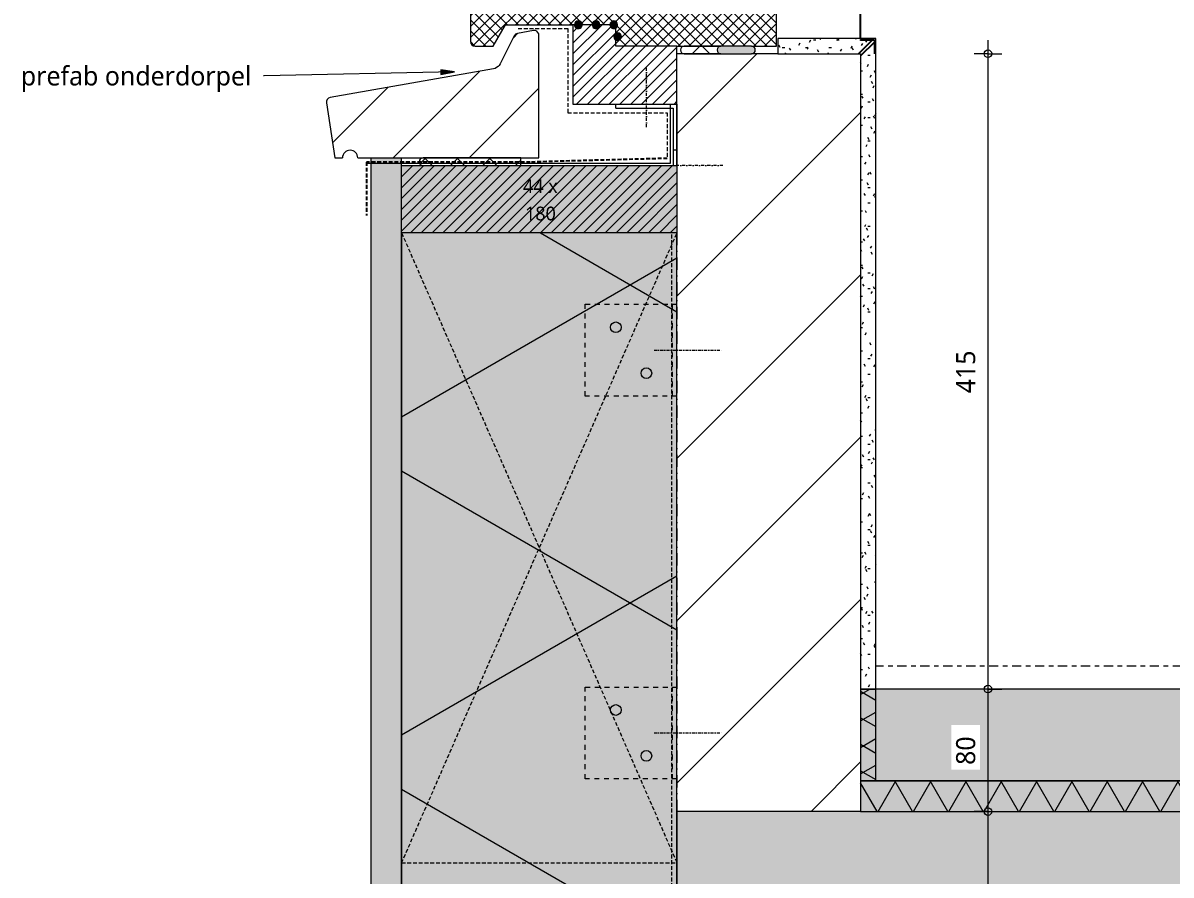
# Model space of a CAD drawing. Header units: millimetres. Extents: x -435 to 27166, y -19117 to 26500.
# Drawn here: x 6982 to 7732, y -7500 to -6944 of the extents above; entities that cross this region are included whole.
import ezdxf

# ---------------------------------------------------------------- set-up
doc = ezdxf.new("R2010")
doc.units = ezdxf.units.MM
for name, pattern in [('Dash', [6.35, 3.175, -3.175]), ('MV_center', [15, 6, -3, 3, -3]), ('MV_hidden', [3.75, 2.5, -1.25]), ('MV_stramien', [16, 8, -4, 0, -4]), ('Streep-stip _ detail', [4, 2, -1, 0, -1])]:
    doc.linetypes.add(name, pattern=pattern)
for name, color, linetype, lineweight in [('A-ANNO-DIMS', 211, 'Continuous', 13), ('A-ANNO-DIMS-5', 211, 'Continuous', 13), ('A-ANNO-NOTE', 131, 'Continuous', 18), ('A-DETL', 90, 'Continuous', 13), ('A-DETL-GENF', 92, 'Continuous', 18), ('A-DETL-MEDM', 33, 'Continuous', 18), ('G-ANNO-TEXT', 231, 'Continuous', 13)]:
    doc.layers.add(name, color=color, linetype=linetype, lineweight=lineweight)
doc.styles.add('Segoe UI_2', font='segoeui.ttf', dxfattribs={"height": 9})
doc.styles.add('Segoe UI_3', font='segoeui.ttf', dxfattribs={"height": 12.5})
doc.dimstyles.new('2_5_mm_5', dxfattribs={"dimscale": 304.8, "dimtxt": 13.092049, "dimasz": 0.016404, "dimexe": 0.029528, "dimexo": 0.0625, "dimgap": 0.014764, "dimtad": 1, "dimdec": 0, "dimzin": 0, "dimdsep": 46, "dimtxsty": 'Segoe UI_3', "dimblk1": 'DOTBLANK', "dimblk2": 'DOTBLANK', "dimsah": 1, "dimcen": 0.09, "dimdle": 0.029528, "dimazin": 0, "dimtfac": 1, "dimtdec": 4, "dimtix": 1, "dimtmove": 0, "dimatfit": 3, "dimfxl": 0.029528, "dimfxlon": 1, "dimtvp": 1, "dimtfill": 1, "dimtolj": 1, "dimtzin": 0, "dimarcsym": 2})
pattern_1 = [(0, (0, 0), (20.32, 5.08), [1.676, -13.564, 1.676, -13.564, -81.28]), (0, (0, 0), (20.32, 5.08), [-30.48, 1.676, -28.804, 1.676, -13.564, -35.56]), (0, (0, 0), (20.32, 5.08), [-76.2, 1.676, -8.484, 1.676, -23.724]), (120, (7.62, 2.54), (-14.559409, 15.0576362), [1.676, -13.564, 1.676, -13.564, -81.28]), (120, (7.62, 2.54), (-14.559409, 15.0576362), [-30.48, 1.676, -28.804, 1.676, -13.564, -35.56]), (120, (7.62, 2.54), (-14.559409, 15.0576362), [-76.2, 1.676, -8.484, 1.676, -23.724]), (240, (10.16, 12.7), (-5.760591, -20.1376362), [1.676, -13.564, 1.676, -13.564, -81.28]), (240, (10.16, 12.7), (-5.760591, -20.1376362), [-30.48, 1.676, -28.804, 1.676, -13.564, -35.56]), (240, (10.16, 12.7), (-5.760591, -20.1376362), [-76.2, 1.676, -8.484, 1.676, -23.724])]
pattern_2 = [(45, (0, 0), (-10.606602, 10.606602), []), (135, (0, 0), (-10.606602, -10.606602), [])]

# ---------------------------------------------------------------- blocks, each defined once
blk = doc.blocks.new('42 isolatie - Type 1-3768602-Details Appartement')
at = {"layer": 'A-DETL-GENF'}
blk.add_hatch(color=256, dxfattribs=at).paths.add_polyline_path([(-31.46, 180.8), (0.28, 0.8), (566.23, 0.8), (566.23, 180.8), (-9.12, 180.8)])
at = {"layer": 'A-DETL-GENF', "lineweight": 13}
h = blk.add_hatch(dxfattribs=at)
h.set_pattern_fill('FP_43', color=256, style=0, pattern_type=2)
h.set_pattern_definition([(60, (-2126.39, 181.76), (-155.885, 90), []), (120, (-2126.39, 181.76), (-155.885, -90), [])])
h.paths.add_polyline_path([(-31.46, 180.8), (0.28, 0.8), (566.23, 0.8), (566.23, 180.8), (-9.12, 180.8)])
at = {"layer": 'A-DETL-GENF'}
for p, q in [((566.23, 180.8), (-31.46, 180.8)), ((-31.46, 180.8), (-23.53, 135.8)), ((-31.46, 180.8), (-23.53, 135.8)), ((-23.53, 135.8), (-0.6, 5.8)), ((-0.6, 5.8), (0.28, 0.8)), ((-0.6, 5.8), (0.28, 0.8)), ((0.28, 0.8), (188.23, 0.8)), ((188.23, 0.8), (566.23, 0.8)), ((188.23, 0.8), (566.23, 0.8))]:
    blk.add_line(p, q, dxfattribs=at)
blk = doc.blocks.new('42 isolatie - Type 1-V138-Details Appartement')
at = {"layer": 'A-DETL-GENF'}
blk.add_hatch(color=256, dxfattribs=at).paths.add_polyline_path([(21.52, -0.8), (21.52, -20.8), (711.52, -20.8), (711.52, -0.8), (567.36, -0.8)])
at = {"layer": 'A-DETL-GENF', "lineweight": 13}
h = blk.add_hatch(dxfattribs=at)
h.set_pattern_fill('FP_79', color=256, style=0, pattern_type=2)
h.set_pattern_definition([(300, (-2355.522, -120.812), (-17.32051, -10), []), (240, (-2355.522, -120.812), (-17.32051, 10), [])])
h.paths.add_polyline_path([(21.52, -0.8), (21.52, -20.8), (711.52, -20.8), (711.52, -0.8), (567.36, -0.8)])
at = {"layer": 'A-DETL-GENF'}
for p, q in [((711.52, -0.8), (21.52, -0.8)), ((711.52, -0.8), (21.52, -0.8)), ((711.52, -20.8), (711.52, -0.8)), ((711.52, -20.8), (711.52, -0.8)), ((21.52, -20.8), (701.52, -20.8)), ((701.52, -20.8), (711.52, -20.8))]:
    blk.add_line(p, q, dxfattribs=at)
blk = doc.blocks.new('42 isolatie - Type 1-V139-Details Appartement')
at = {"layer": 'A-DETL-GENF'}
blk.add_hatch(color=256, dxfattribs=at).paths.add_polyline_path([(0.28, -0.8), (0.28, -10.8), (60.28, -10.8), (60.28, -0.8)])
at = {"layer": 'A-DETL-GENF', "lineweight": 13}
h = blk.add_hatch(dxfattribs=at)
h.set_pattern_fill('FP_89', color=256, style=0, pattern_type=2)
h.set_pattern_definition([(300, (-2375.531, -120.812), (-12.99038, -7.5), []), (240, (-2375.531, -120.812), (-12.99038, 7.5), [])])
h.paths.add_polyline_path([(0.28, -0.8), (0.28, -10.8), (60.28, -10.8), (60.28, -0.8)])
at = {"layer": 'A-DETL-GENF'}
for p, q in [((60.28, -0.8), (0.28, -0.8)), ((0.28, -0.8), (0.28, -10.8)), ((60.28, -0.8), (0.28, -0.8)), ((0.28, -0.8), (0.28, -10.8)), ((60.28, -10.8), (60.28, -0.8)), ((0.28, -10.8), (60.28, -10.8)), ((0.28, -10.8), (60.28, -10.8))]:
    blk.add_line(p, q, dxfattribs=at)
blk = doc.blocks.new('30_L-anker - 60x40-V145-Details Appartement')
at = {"layer": 'A-DETL-GENF', "linetype": 'Streep-stip _ detail', "lineweight": 13}
for p, q in [((-30, 40), (0, 40)), ((20, 15), (20, -25))]:
    blk.add_line(p, q, dxfattribs=at)
at = {"layer": 'A-DETL-GENF'}
for p, q in [((0, 40), (0, 0)), ((2.5, 2.5), (2.5, 40)), ((0, 30), (2.5, 30)), ((40, 0), (0, 0)), ((40, 2.5), (2.5, 2.5)), ((40, 2.5), (40, 0))]:
    blk.add_line(p, q, dxfattribs=at)
blk = doc.blocks.new('Repeating Detail - 00 g lijmbolletje s e-V146-Details Appartement')
at = {"layer": 'A-DETL-GENF'}
for points in [[(-23.15, 2.5), (-23.8, 2.41), (-24.4, 2.17), (-24.92, 1.77), (-25.32, 1.25), (-25.57, 0.65), (-25.65, 0), (-25.57, -0.65), (-25.32, -1.25), (-24.92, -1.77), (-24.4, -2.17), (-23.8, -2.41), (-23.15, -2.5), (-22.51, -2.41), (-21.9, -2.17), (-21.38, -1.77), (-20.99, -1.25), (-20.74, -0.65), (-20.65, 0), (-20.74, 0.65), (-20.99, 1.25), (-21.38, 1.77), (-21.9, 2.17), (-22.51, 2.41)], [(-11.58, 2.5), (-12.22, 2.41), (-12.83, 2.17), (-13.34, 1.77), (-13.74, 1.25), (-13.99, 0.65), (-14.08, 0), (-13.99, -0.65), (-13.74, -1.25), (-13.34, -1.77), (-12.83, -2.17), (-12.22, -2.41), (-11.58, -2.5), (-10.93, -2.41), (-10.33, -2.17), (-9.81, -1.77), (-9.41, -1.25), (-9.16, -0.65), (-9.08, 0), (-9.16, 0.65), (-9.41, 1.25), (-9.81, 1.77), (-10.33, 2.17), (-10.93, 2.41)], [(0, 2.5), (-0.65, 2.41), (-1.25, 2.17), (-1.77, 1.77), (-2.17, 1.25), (-2.41, 0.65), (-2.5, 0), (-2.41, -0.65), (-2.17, -1.25), (-1.77, -1.77), (-1.25, -2.17), (-0.65, -2.41), (0, -2.5), (0.65, -2.41), (1.25, -2.17), (1.77, -1.77), (2.17, -1.25), (2.41, -0.65), (2.5, 0), (2.41, 0.65), (2.17, 1.25), (1.77, 1.77), (1.25, 2.17), (0.65, 2.41)]]:
    blk.add_hatch(color=256, dxfattribs=at).paths.add_polyline_path(points)
for centre, start, end in [((-23.15, 0), 360, 180), ((-23.15, 0), 180, 360), ((-11.58, 0), 360, 180), ((-11.58, 0), 180, 360), ((0, 0), 360, 180), ((0, 0), 180, 360)]:
    blk.add_arc(centre, 2.5, start, end, dxfattribs=at)
blk = doc.blocks.new('Repeating Detail - 00 g lijmbolletje s e-V147-Details Appartement')
at = {"layer": 'A-DETL-GENF'}
blk.add_hatch(color=256, dxfattribs=at).paths.add_polyline_path([(2.5, 0), (2.41, 0.65), (2.17, 1.25), (1.77, 1.77), (1.25, 2.17), (0.65, 2.41), (0, 2.5), (-0.65, 2.41), (-1.25, 2.17), (-1.77, 1.77), (-2.17, 1.25), (-2.41, 0.65), (-2.5, 0), (-2.41, -0.65), (-2.17, -1.25), (-1.77, -1.77), (-1.25, -2.17), (-0.65, -2.41), (0, -2.5), (0.65, -2.41), (1.25, -2.17), (1.77, -1.77), (2.17, -1.25), (2.41, -0.65)])
for start, end in [(360, 180), (180, 360)]:
    blk.add_arc((0, 0), 2.5, start, end, dxfattribs=at)
blk = doc.blocks.new('00 hout_rechthoekig_sls - Vuren 44x180-V148-Details Appartement')
at = {"layer": 'A-DETL-GENF', "lineweight": 13}
blk.add_hatch(color=256, dxfattribs=at).paths.add_polyline_path([(0, -44), (180, -44), (180, 0), (0, 0), (0, -30.25)])
at = {"layer": 'A-DETL-MEDM', "lineweight": 13}
h = blk.add_hatch(dxfattribs=at)
h.set_pattern_fill('FP_163', color=256, style=0, pattern_type=2)
h.set_pattern_definition([(45, (-7228.993, 7036.72), (-3.535534, 3.535534), [])])
h.paths.add_polyline_path([(0, -44), (180, -44), (180, 0), (0, 0), (0, -30.25)])
at = {"layer": 'A-DETL-MEDM'}
for p, q in [((0, 0), (180, 0)), ((0, -44), (0, 0)), ((180, 0), (180, -44)), ((180, 0), (180, -44)), ((180, 0), (180, -44)), ((180, -44), (0, -44)), ((180, -44), (0, -44))]:
    blk.add_line(p, q, dxfattribs=at)
blk = doc.blocks.new('30_L-anker plat - 60x60-4466371-Details Appartement')
at = {"layer": 'A-DETL-GENF', "linetype": 'Streep-stip _ detail', "lineweight": 13}
blk.add_line((5, -15), (5, 30), dxfattribs=at)
at = {"layer": 'A-DETL-GENF', "linetype": 'Dash'}
for p, q in [((-25, -60), (-25, 0)), ((35, 0), (-25, 0)), ((35, 0), (35, -60)), ((35, -3), (-25, -3)), ((35, -60), (-25, -60))]:
    blk.add_line(p, q, dxfattribs=at)
at = {"layer": 'A-DETL-GENF', "lineweight": 13}
for centre in [(20, -20), (-10, -40)]:
    blk.add_circle(centre, 3.5, dxfattribs=at)
blk = doc.blocks.new('DIMBLOCK553-Details Appartement')
at = {"layer": 'A-ANNO-DIMS-5'}
for p, q in [((7612.2, -6954.72), (7612.2, -7378.72)), ((7612.2, -6963.72), (7603.2, -6963.72)), ((7612.2, -6963.72), (7621.2, -6963.72)), ((7612.2, -7378.72), (7603.2, -7378.72)), ((7612.2, -7378.72), (7621.2, -7378.72))]:
    blk.add_line(p, q, dxfattribs=at)
for centre in [(7612.2, -6963.72), (7612.2, -7378.72)]:
    blk.add_circle(centre, 2.5, dxfattribs=at)
at = {"layer": 'A-ANNO-DIMS-5', "color": 0, "insert": (7591.39, -7185.5), "char_height": 12.5, "width": 34.2774, "attachment_point": 1, "rotation": 90, "line_spacing_factor": 1.142579, "style": 'Segoe UI_3', "bg_fill": 3, "box_fill_scale": 1.25, "bg_fill_color": 9, "bg_fill_true_color": 13158600, "bg_fill_transparency": 0}
blk.add_mtext('415', dxfattribs=at)
blk = doc.blocks.new('_DotBlank')
at = {"color": 0, "linetype": 'ByBlock', "lineweight": -2}
blk.add_line((-0.5, 0), (-1, 0), dxfattribs=at)
blk.add_circle((0, 0), 0.5, dxfattribs=at)
blk = doc.blocks.new('DIMBLOCK554-Details Appartement')
at = {"layer": 'A-ANNO-DIMS-5'}
for p, q in [((7612.2, -7378.72), (7603.2, -7378.72)), ((7612.2, -7378.72), (7612.2, -7458.72)), ((7612.2, -7378.72), (7621.2, -7378.72)), ((7612.2, -7458.72), (7603.2, -7458.72)), ((7612.2, -7458.72), (7621.2, -7458.72))]:
    blk.add_line(p, q, dxfattribs=at)
for centre in [(7612.2, -7378.72), (7612.2, -7458.72)]:
    blk.add_circle(centre, 2.5, dxfattribs=at)
at = {"layer": 'A-ANNO-DIMS-5', "color": 0, "insert": (7591.39, -7428.24), "char_height": 12.5, "width": 22.8516, "attachment_point": 1, "rotation": 90, "line_spacing_factor": 1.142579, "style": 'Segoe UI_3', "bg_fill": 3, "box_fill_scale": 1.25, "bg_fill_color": 9, "bg_fill_true_color": 13158600, "bg_fill_transparency": 0}
blk.add_mtext('80', dxfattribs=at)
blk = doc.blocks.new('DIMBLOCK555-Details Appartement')
at = {"layer": 'A-ANNO-DIMS-5'}
for p, q in [((7612.2, -7458.72), (7603.2, -7458.72)), ((7612.2, -7458.72), (7612.2, -7707.72)), ((7612.2, -7458.72), (7621.2, -7458.72)), ((7612.2, -7698.72), (7603.2, -7698.72)), ((7612.2, -7698.72), (7621.2, -7698.72))]:
    blk.add_line(p, q, dxfattribs=at)
for centre in [(7612.2, -7458.72), (7612.2, -7698.72)]:
    blk.add_circle(centre, 2.5, dxfattribs=at)
at = {"layer": 'A-ANNO-DIMS-5', "color": 0, "insert": (7591.39, -7593), "char_height": 12.5, "width": 34.2774, "attachment_point": 1, "rotation": 90, "line_spacing_factor": 1.142579, "style": 'Segoe UI_3', "bg_fill": 3, "box_fill_scale": 1.25, "bg_fill_color": 9, "bg_fill_true_color": 13158600, "bg_fill_transparency": 0}
blk.add_mtext('240', dxfattribs=at)

msp = doc.modelspace()

# ---------------------------------------------------------------- hatches: boundary and pattern name
at = {"layer": 'A-DETL-GENF', "lineweight": 13}
h = msp.add_hatch(dxfattribs=at)
h.set_pattern_fill('FP_20', color=250, style=0, pattern_type=2)
h.set_pattern_definition([(45, (0, 0), (-3.535534, 3.535534), []), (135, (0, 0), (-3.535534, -3.535534), [])])
h.paths.add_polyline_path([(7408.99, -6958.72), (7473.99, -6958.72), (7473.99, -6847.72), (7473.89, -6846.94), (7473.59, -6846.22), (7473.11, -6845.6), (7472.49, -6845.12), (7471.77, -6844.82), (7470.99, -6844.72), (7429.73, -6844.75), (7429.49, -6844.85), (7429.29, -6845.01), (7429.13, -6845.22), (7429.03, -6845.46), (7428.99, -6845.72), (7428.99, -6860.87), (7276.47, -6882.44), (7275.8, -6882.64), (7275.2, -6882.99), (7274.69, -6883.47), (7274.31, -6884.05), (7274.07, -6884.7), (7273.99, -6885.4), (7273.99, -6955.72), (7274.09, -6956.5), (7274.39, -6957.22), (7274.87, -6957.84), (7275.49, -6958.32), (7276.22, -6958.62), (7276.99, -6958.72), (7288.91, -6958.72), (7296.99, -6944.72), (7341.99, -6944.72), (7342.08, -6944.07), (7342.33, -6943.47), (7342.72, -6942.95), (7343.24, -6942.55), (7343.85, -6942.31), (7344.49, -6942.22), (7345.14, -6942.31), (7345.74, -6942.55), (7346.26, -6942.95), (7346.66, -6943.47), (7346.91, -6944.07), (7346.99, -6944.72), (7353.57, -6944.72), (7353.65, -6944.07), (7353.9, -6943.47), (7354.3, -6942.95), (7354.82, -6942.55), (7355.42, -6942.31), (7356.07, -6942.22), (7356.72, -6942.31), (7357.32, -6942.55), (7357.84, -6942.95), (7358.23, -6943.47), (7358.48, -6944.07), (7358.57, -6944.72), (7365.15, -6944.72), (7365.23, -6944.07), (7365.48, -6943.47), (7365.88, -6942.95), (7366.4, -6942.55), (7367, -6942.31), (7367.65, -6942.22), (7368.29, -6942.31), (7368.99, -6942.63), (7369.41, -6942.95), (7369.84, -6943.54), (7370.06, -6944.07), (7370.13, -6944.87), (7370.06, -6945.37), (7369.81, -6945.97), (7369.41, -6946.49), (7368.99, -6946.81), (7368.99, -6950.3), (7369.5, -6950.09), (7370.15, -6950), (7370.79, -6950.09), (7371.4, -6950.34), (7371.91, -6950.73), (7372.31, -6951.25), (7372.56, -6951.85), (7372.65, -6952.5), (7372.56, -6953.15), (7372.31, -6953.75), (7371.91, -6954.27), (7371.4, -6954.67), (7370.79, -6954.92), (7370.15, -6955), (7369.41, -6954.88), (7368.99, -6954.74), (7368.99, -6958.72), (7376.65, -6958.72)])
h.paths.add_polyline_path([(7335.49, -6909.95), (7334.84, -6909.87), (7334.24, -6909.62), (7333.72, -6909.22), (7333.33, -6908.7), (7333.08, -6908.1), (7332.99, -6907.45), (7333.08, -6906.8), (7333.33, -6906.2), (7333.72, -6905.68), (7334.24, -6905.29), (7334.84, -6905.04), (7335.49, -6904.95), (7336.14, -6905.04), (7336.74, -6905.29), (7337.26, -6905.68), (7337.66, -6906.2), (7337.91, -6906.8), (7337.99, -6907.45), (7337.91, -6908.1), (7337.66, -6908.7), (7337.26, -6909.22), (7336.74, -6909.62), (7336.14, -6909.87)])
h.paths.add_polyline_path([(7462.59, -6909.95), (7461.94, -6909.87), (7461.34, -6909.62), (7460.82, -6909.22), (7460.42, -6908.7), (7460.17, -6908.1), (7460.09, -6907.45), (7460.17, -6906.8), (7460.42, -6906.2), (7460.82, -6905.68), (7461.34, -6905.29), (7461.94, -6905.04), (7462.59, -6904.95), (7463.24, -6905.04), (7463.84, -6905.29), (7464.36, -6905.68), (7464.75, -6906.2), (7465, -6906.8), (7465.09, -6907.45), (7465, -6908.1), (7464.75, -6908.7), (7464.36, -6909.22), (7463.84, -6909.62), (7463.24, -6909.87)])
h.paths.add_polyline_path([(7307.25, -6909.95), (7306.6, -6909.87), (7306, -6909.62), (7305.48, -6909.22), (7305.08, -6908.7), (7304.83, -6908.1), (7304.75, -6907.45), (7304.83, -6906.8), (7305.08, -6906.2), (7305.48, -6905.68), (7306, -6905.29), (7306.6, -6905.04), (7307.25, -6904.95), (7307.9, -6905.04), (7308.5, -6905.29), (7309.02, -6905.68), (7309.41, -6906.2), (7309.66, -6906.8), (7309.75, -6907.45), (7309.66, -6908.1), (7309.41, -6908.7), (7309.02, -6909.22), (7308.5, -6909.62), (7307.9, -6909.87)])
h.paths.add_polyline_path([(7279, -6909.95), (7278.36, -6909.87), (7277.75, -6909.62), (7277.24, -6909.22), (7276.84, -6908.7), (7276.59, -6908.1), (7276.5, -6907.45), (7276.59, -6906.8), (7276.84, -6906.2), (7277.24, -6905.68), (7277.75, -6905.29), (7278.36, -6905.04), (7279, -6904.95), (7279.65, -6905.04), (7280.25, -6905.29), (7280.77, -6905.68), (7281.17, -6906.2), (7281.42, -6906.8), (7281.5, -6907.45), (7281.42, -6908.1), (7281.17, -6908.7), (7280.77, -6909.22), (7280.25, -6909.62), (7279.65, -6909.87)])
h.paths.add_polyline_path([(7391.98, -6909.95), (7391.33, -6909.87), (7390.73, -6909.62), (7390.21, -6909.22), (7389.81, -6908.7), (7389.56, -6908.1), (7389.48, -6907.45), (7389.56, -6906.8), (7389.81, -6906.2), (7390.21, -6905.68), (7390.73, -6905.29), (7391.33, -6905.04), (7391.98, -6904.95), (7392.63, -6905.04), (7393.23, -6905.29), (7393.75, -6905.68), (7394.14, -6906.2), (7394.39, -6906.8), (7394.48, -6907.45), (7394.39, -6908.1), (7394.14, -6908.7), (7393.75, -6909.22), (7393.23, -6909.62), (7392.63, -6909.87)])
h.paths.add_polyline_path([(7420.22, -6909.95), (7419.58, -6909.87), (7418.97, -6909.62), (7418.46, -6909.22), (7418.06, -6908.7), (7417.81, -6908.1), (7417.72, -6907.45), (7417.81, -6906.8), (7418.06, -6906.2), (7418.46, -6905.68), (7418.97, -6905.29), (7419.58, -6905.04), (7420.22, -6904.95), (7420.87, -6905.04), (7421.47, -6905.29), (7421.99, -6905.68), (7422.39, -6906.2), (7422.64, -6906.8), (7422.72, -6907.45), (7422.64, -6908.1), (7422.39, -6908.7), (7421.99, -6909.22), (7421.47, -6909.62), (7420.87, -6909.87)])
h.paths.add_polyline_path([(7321.37, -6909.95), (7320.72, -6909.87), (7320.12, -6909.62), (7319.6, -6909.22), (7319.2, -6908.7), (7318.96, -6908.1), (7318.87, -6907.45), (7318.96, -6906.8), (7319.2, -6906.2), (7319.6, -6905.68), (7320.12, -6905.29), (7320.72, -6905.04), (7321.37, -6904.95), (7322.02, -6905.04), (7322.62, -6905.29), (7323.14, -6905.68), (7323.54, -6906.2), (7323.78, -6906.8), (7323.87, -6907.45), (7323.78, -6908.1), (7323.54, -6908.7), (7323.14, -6909.22), (7322.62, -6909.62), (7322.02, -6909.87)])
h.paths.add_polyline_path([(7406.1, -6909.95), (7405.45, -6909.87), (7404.85, -6909.62), (7404.33, -6909.22), (7403.94, -6908.7), (7403.69, -6908.1), (7403.6, -6907.45), (7403.69, -6906.8), (7403.94, -6906.2), (7404.33, -6905.68), (7404.85, -6905.29), (7405.45, -6905.04), (7406.1, -6904.95), (7406.75, -6905.04), (7407.35, -6905.29), (7407.87, -6905.68), (7408.27, -6906.2), (7408.52, -6906.8), (7408.6, -6907.45), (7408.52, -6908.1), (7408.27, -6908.7), (7407.87, -6909.22), (7407.35, -6909.62), (7406.75, -6909.87)])
h.paths.add_polyline_path([(7293.13, -6909.95), (7292.48, -6909.87), (7291.88, -6909.62), (7291.36, -6909.22), (7290.96, -6908.7), (7290.71, -6908.1), (7290.63, -6907.45), (7290.71, -6906.8), (7290.96, -6906.2), (7291.36, -6905.68), (7291.88, -6905.29), (7292.48, -6905.04), (7293.13, -6904.95), (7293.77, -6905.04), (7294.38, -6905.29), (7294.89, -6905.68), (7295.29, -6906.2), (7295.54, -6906.8), (7295.63, -6907.45), (7295.54, -6908.1), (7295.29, -6908.7), (7294.89, -6909.22), (7294.38, -6909.62), (7293.77, -6909.87)])
h.paths.add_polyline_path([(7377.86, -6909.95), (7377.21, -6909.87), (7376.61, -6909.62), (7376.09, -6909.22), (7375.69, -6908.7), (7375.44, -6908.1), (7375.36, -6907.45), (7375.44, -6906.8), (7375.69, -6906.2), (7376.09, -6905.68), (7376.65, -6905.27), (7377.21, -6905.04), (7377.86, -6904.95), (7378.5, -6905.04), (7379.11, -6905.29), (7379.63, -6905.68), (7380.02, -6906.2), (7380.27, -6906.8), (7380.36, -6907.45), (7380.27, -6908.1), (7380.02, -6908.7), (7379.63, -6909.22), (7379.11, -6909.62), (7378.5, -6909.87)])
h.paths.add_polyline_path([(7363.74, -6909.95), (7363.09, -6909.87), (7362.49, -6909.62), (7361.97, -6909.22), (7361.57, -6908.7), (7361.32, -6908.1), (7361.24, -6907.45), (7361.32, -6906.8), (7361.57, -6906.2), (7361.97, -6905.68), (7362.49, -6905.29), (7363.09, -6905.04), (7363.74, -6904.95), (7364.38, -6905.04), (7364.99, -6905.29), (7365.5, -6905.68), (7365.9, -6906.2), (7366.15, -6906.8), (7366.24, -6907.45), (7366.15, -6908.1), (7365.9, -6908.7), (7365.5, -6909.22), (7364.99, -6909.62), (7364.38, -6909.87)])
h.paths.add_polyline_path([(7448.47, -6909.95), (7447.82, -6909.87), (7447.22, -6909.62), (7446.7, -6909.22), (7446.3, -6908.7), (7446.05, -6908.1), (7445.97, -6907.45), (7446.05, -6906.8), (7446.3, -6906.2), (7446.7, -6905.68), (7447.22, -6905.29), (7447.82, -6905.04), (7448.47, -6904.95), (7449.11, -6905.04), (7449.72, -6905.29), (7450.23, -6905.68), (7450.63, -6906.2), (7450.88, -6906.8), (7450.97, -6907.45), (7450.8, -6908.29), (7450.63, -6908.7), (7450.23, -6909.22), (7449.72, -6909.62), (7449.11, -6909.87)])
h.paths.add_polyline_path([(7434.34, -6909.95), (7433.7, -6909.87), (7433.09, -6909.62), (7432.58, -6909.22), (7432.18, -6908.7), (7431.93, -6908.1), (7431.84, -6907.45), (7431.93, -6906.8), (7432.18, -6906.2), (7432.58, -6905.68), (7433.09, -6905.29), (7433.7, -6905.04), (7434.34, -6904.95), (7434.99, -6905.04), (7435.59, -6905.29), (7436.11, -6905.68), (7436.51, -6906.2), (7436.76, -6906.8), (7436.84, -6907.45), (7436.76, -6908.1), (7436.51, -6908.7), (7435.95, -6909.34), (7435.59, -6909.62), (7434.99, -6909.87)])
h.paths.add_polyline_path([(7349.61, -6909.95), (7348.97, -6909.87), (7348.36, -6909.62), (7347.85, -6909.22), (7347.45, -6908.7), (7347.2, -6908.1), (7347.11, -6907.45), (7347.2, -6906.8), (7347.45, -6906.2), (7347.85, -6905.68), (7348.36, -6905.29), (7348.97, -6905.04), (7349.61, -6904.95), (7350.26, -6905.04), (7350.86, -6905.29), (7351.38, -6905.68), (7351.78, -6906.2), (7352.03, -6906.8), (7352.11, -6907.45), (7352.03, -6908.1), (7351.78, -6908.7), (7351.38, -6909.22), (7350.86, -6909.62), (7350.26, -6909.87)])
h = msp.add_hatch(dxfattribs=at)
h.set_pattern_fill('FP_33', color=250, style=0, pattern_type=2)
h.set_pattern_definition([(45, (0, 0), (-3.535534, 3.535534), [])])
h.paths.add_polyline_path([(7340.99, -6996.72), (7408.99, -6996.72), (7408.99, -6958.72), (7368.99, -6958.72), (7368.99, -6954.71), (7368.9, -6954.67), (7368.38, -6954.27), (7367.98, -6953.75), (7367.73, -6953.15), (7367.65, -6952.5), (7367.73, -6951.85), (7367.98, -6951.25), (7368.38, -6950.73), (7368.99, -6950.3), (7368.99, -6946.81), (7368.9, -6946.88), (7368.29, -6947.13), (7367.65, -6947.22), (7367, -6947.13), (7366.4, -6946.88), (7365.88, -6946.49), (7365.48, -6945.97), (7365.23, -6945.37), (7365.15, -6944.72), (7358.57, -6944.72), (7358.48, -6945.37), (7358.23, -6945.97), (7357.84, -6946.49), (7357.32, -6946.88), (7356.72, -6947.13), (7356.07, -6947.22), (7355.42, -6947.13), (7354.82, -6946.88), (7354.3, -6946.49), (7353.9, -6945.97), (7353.65, -6945.37), (7353.57, -6944.72), (7346.99, -6944.72), (7346.91, -6945.37), (7346.66, -6945.97), (7346.26, -6946.49), (7345.74, -6946.88), (7345.14, -6947.13), (7344.49, -6947.22), (7343.85, -6947.13), (7343.24, -6946.88), (7342.72, -6946.49), (7342.33, -6945.97), (7342.06, -6945.26), (7341.99, -6944.72), (7340.99, -6944.72), (7340.99, -6968.78)])
h = msp.add_hatch(dxfattribs=at)
h.set_pattern_fill('FP_78', color=250, style=0, pattern_type=2)
h.set_pattern_definition([(45, (0, 0), (-24.74874, 24.74874), [])])
h.paths.add_polyline_path([(7190.37, -7031.72), (7190.54, -7030.43), (7191.04, -7029.22), (7191.84, -7028.19), (7192.87, -7027.39), (7194.08, -7026.89), (7195.37, -7026.72), (7196.67, -7026.89), (7197.87, -7027.39), (7198.91, -7028.19), (7199.7, -7029.22), (7200.2, -7030.43), (7200.37, -7031.72), (7318.63, -7031.72), (7318.63, -6950.75), (7318.34, -6950.07), (7317.9, -6949.48), (7317.33, -6949.02), (7316.67, -6948.71), (7315.94, -6948.56), (7315.21, -6948.6), (7304.79, -6950.44), (7304.13, -6950.64), (7303.53, -6950.98), (7303.02, -6951.46), (7302.64, -6952.04), (7293.37, -6970.32), (7292.78, -6971.26), (7292.03, -6972.08), (7291.13, -6972.74), (7290.14, -6973.23), (7289.06, -6973.52), (7182.29, -6992.35), (7181.56, -6992.58), (7180.91, -6992.99), (7180.38, -6993.55), (7180.01, -6994.23), (7179.83, -6994.98), (7179.85, -6995.75), (7185.27, -7031.72)])
h = msp.add_hatch(dxfattribs=at)
h.set_pattern_fill('FP_17', color=254, style=0, pattern_type=2)
h.set_pattern_definition(pattern_1)
h.paths.add_polyline_path([(7538.99, -7378.72), (7538.99, -6953.72), (7474.99, -6953.72), (7474.99, -6963.72), (7528.99, -6963.72), (7528.99, -7378.72)])
h = msp.add_hatch(dxfattribs=at)
h.set_pattern_fill('FP_21', color=251, style=0, pattern_type=2)
h.set_pattern_definition(pattern_2)
h.paths.add_polyline_path([(7413.77, -6963.72), (7437.67, -6963.72), (7437.02, -6963.63), (7436.42, -6963.38), (7435.9, -6962.99), (7435.5, -6962.47), (7435.25, -6961.87), (7435.17, -6961.22), (7435.25, -6960.57), (7435.5, -6959.97), (7435.95, -6959.41), (7436.42, -6959.05), (7437.02, -6958.81), (7437.67, -6958.72), (7413.77, -6958.72), (7413.12, -6958.81), (7412.52, -6959.05), (7412, -6959.45), (7411.6, -6959.97), (7411.35, -6960.57), (7411.27, -6961.22), (7411.35, -6961.87), (7411.6, -6962.47), (7412, -6962.99), (7412.52, -6963.38), (7413.12, -6963.63)])
at = {"layer": 'A-DETL-GENF'}
for color, points in [(7, [(7457.67, -6963.72), (7458.31, -6963.63), (7458.92, -6963.38), (7459.43, -6962.99), (7459.83, -6962.47), (7460.08, -6961.87), (7460.17, -6961.22), (7460.08, -6960.57), (7459.83, -6959.97), (7459.43, -6959.45), (7458.92, -6959.05), (7458.31, -6958.81), (7457.67, -6958.72), (7437.67, -6958.72), (7437.02, -6958.81), (7436.42, -6959.05), (7435.9, -6959.45), (7435.5, -6959.97), (7435.25, -6960.57), (7435.17, -6961.22), (7435.25, -6961.87), (7435.5, -6962.47), (7435.95, -6963.03), (7436.42, -6963.38), (7437.02, -6963.63), (7437.67, -6963.72)]), (9, [(7408.99, -7698.72), (7468.99, -7698.72), (7468.99, -7648.72), (8218.99, -7648.72), (8218.99, -7458.72), (7408.99, -7458.72), (7408.99, -7656.07)])]:
    msp.add_hatch(color=color, dxfattribs=at).paths.add_polyline_path(points)
at = {"layer": 'A-DETL-GENF', "lineweight": 13}
h = msp.add_hatch(dxfattribs=at)
h.set_pattern_fill('FP_9', color=57, style=0, pattern_type=2)
h.set_pattern_definition([(45, (0, 0), (-53.033, 53.033), [])])
h.paths.add_polyline_path([(7408.99, -7458.72), (7528.99, -7458.72), (7528.99, -6963.72), (7408.99, -6963.72), (7408.99, -7438.72)])
h = msp.add_hatch(dxfattribs=at)
h.set_pattern_fill('FP_17', color=254, style=0, pattern_type=2)
h.set_pattern_definition(pattern_1)
h.paths.add_polyline_path([(7208.99, -7708.72), (7268.99, -7708.72), (7268.99, -7688.72), (7228.99, -7688.72), (7228.99, -7031.72), (7208.99, -7031.72), (7208.99, -7656.07)])
h = msp.add_hatch(dxfattribs=at)
h.set_pattern_fill('FP_21', color=251, style=0, pattern_type=2)
h.set_pattern_definition(pattern_2)
h.paths.add_polyline_path([(7289.06, -7036.72), (7306.89, -7036.72), (7306.89, -7031.72), (7242.99, -7031.72), (7242.34, -7031.81), (7241.74, -7032.06), (7241.22, -7032.45), (7240.83, -7032.97), (7240.58, -7033.57), (7240.49, -7034.22), (7240.58, -7034.87), (7240.83, -7035.47), (7241.22, -7035.99), (7241.74, -7036.39), (7242.34, -7036.63), (7242.99, -7036.72)])
h = msp.add_hatch(dxfattribs=at)
h.set_pattern_fill('FP_17', color=254, style=0, pattern_type=2)
h.set_pattern_definition(pattern_1)
h.paths.add_polyline_path([(7673.15, -7438.72), (8218.99, -7438.72), (8218.99, -7378.72), (7538.99, -7378.72), (7538.99, -7438.72)])
at = {"layer": 'G-ANNO-TEXT'}
msp.add_hatch(color=7, dxfattribs=at).paths.add_polyline_path([(7263.59, -6975.51), (7254.55, -6974.11), (7254.62, -6977.28)])

# ---------------------------------------------------------------- linework, layer by layer
at = {"layer": 'A-DETL', "lineweight": 25}
for p, q in [((7528.99, -6953.72), (7528.99, -6663.59)), ((7527.61, -6963.72), (7536.61, -6954.72)), ((7537.99, -6954.72), (7528.99, -6954.72)), ((7537.99, -6954.72), (7537.99, -6963.72)), ((7537.99, -6956.11), (7528.99, -6965.11))]:
    msp.add_line(p, q, dxfattribs=at)
at = {"layer": 'A-DETL', "lineweight": 18}
for p, q in [((7473.99, -6958.72), (7473.99, -6847.72)), ((7273.99, -6885.4), (7273.99, -6955.72)), ((7288.91, -6958.72), (7296.99, -6944.72)), ((7296.99, -6944.72), (7340.99, -6944.72)), ((7341.99, -6944.72), (7340.99, -6944.72)), ((7340.99, -6944.72), (7340.99, -6996.72)), ((7353.57, -6944.72), (7346.99, -6944.72)), ((7365.15, -6944.72), (7358.57, -6944.72)), ((7368.99, -6950.3), (7368.99, -6946.81)), ((7302.64, -6952.04), (7293.37, -6970.32)), ((7315.21, -6948.6), (7304.79, -6950.44)), ((7318.63, -7031.72), (7318.63, -6950.75)), ((7368.99, -6958.72), (7368.99, -6954.71)), ((7538.99, -6953.72), (7474.99, -6953.72)), ((7474.99, -6953.72), (7474.99, -6963.72)), ((7538.99, -7378.72), (7538.99, -6953.72)), ((7276.99, -6958.72), (7288.91, -6958.72)), ((7408.99, -6958.72), (7368.99, -6958.72)), ((7408.99, -6958.72), (7437.67, -6958.72)), ((7408.99, -6996.72), (7408.99, -6958.72)), ((7437.67, -6958.72), (7413.77, -6958.72)), ((7457.67, -6958.72), (7437.67, -6958.72)), ((7457.67, -6958.72), (7473.99, -6958.72)), ((7293.37, -6970.32), (7292.78, -6971.26)), ((7437.67, -6963.72), (7408.99, -6963.72)), ((7413.77, -6963.72), (7437.67, -6963.72)), ((7437.67, -6963.72), (7457.67, -6963.72)), ((7474.99, -6963.72), (7457.67, -6963.72)), ((7474.99, -6963.72), (7528.99, -6963.72)), ((7528.99, -6963.72), (7528.99, -7378.72)), ((7289.06, -6973.52), (7182.29, -6992.35)), ((7290.14, -6973.23), (7289.06, -6973.52)), ((7291.13, -6972.74), (7290.14, -6973.23)), ((7292.03, -6972.08), (7291.13, -6972.74)), ((7292.78, -6971.26), (7292.03, -6972.08)), ((7179.85, -6995.75), (7185.27, -7031.72)), ((7340.99, -6996.72), (7408.99, -6996.72)), ((7404.49, -6996.72), (7404.49, -7035.47)), ((7408.99, -6996.72), (7408.99, -7036.72)), ((7185.27, -7031.72), (7190.37, -7031.72)), ((7200.37, -7031.72), (7318.63, -7031.72)), ((7404.49, -7035.47), (7206.14, -7035.47)), ((7208.99, -7031.72), (7208.99, -7708.72)), ((7228.99, -7036.72), (7228.99, -7031.72)), ((7306.89, -7031.72), (7242.99, -7031.72)), ((7306.89, -7036.72), (7306.89, -7031.72)), ((7228.99, -7688.72), (7228.99, -7080.72)), ((7528.99, -7378.72), (7538.99, -7378.72)), ((8218.99, -7378.72), (7538.99, -7378.72)), ((7538.99, -7438.72), (8218.99, -7438.72)), ((7528.99, -7458.72), (7408.99, -7458.72)), ((7408.99, -7458.72), (7408.99, -7698.72))]:
    msp.add_line(p, q, dxfattribs=at)
at = {"layer": 'A-DETL', "linetype": 'MV_hidden', "lineweight": 18}
for p, q in [((7305.15, -6947.22), (7337.62, -6947.22)), ((7337.62, -6947.22), (7337.62, -7002.22)), ((7337.62, -7002.22), (7402.62, -7002.22)), ((7402.62, -7002.22), (7402.62, -7032.05)), ((7228.99, -7492.3), (7408.99, -7080.72)), ((7228.99, -7080.72), (7408.99, -7492.3)), ((7405.59, -7508.07), (7405.59, -7080.72)), ((7228.99, -7492.3), (7408.99, -7492.3))]:
    msp.add_line(p, q, dxfattribs=at)
at = {"layer": 'A-DETL', "linetype": 'MV_stramien', "lineweight": 18}
for p, q in [((7408.99, -6996.72), (7408.99, -7036.72)), ((7408.99, -7080.72), (7408.99, -7703.72))]:
    msp.add_line(p, q, dxfattribs=at)
at = {"layer": 'A-DETL', "linetype": 'MV_hidden', "lineweight": 25}
for p, q in [((7313.11, -7034.43), (7206.14, -7034.43)), ((7206.14, -7034.43), (7206.14, -7069.43)), ((7402.62, -7032.05), (7313.11, -7034.43))]:
    msp.add_line(p, q, dxfattribs=at)
at = {"layer": 'A-DETL', "linetype": 'MV_center', "lineweight": 18}
msp.add_line((8218.99, -7363.72), (7538.99, -7363.72), dxfattribs=at)
at = {"layer": 'A-DETL', "lineweight": 18}
for centre, radius, start, end in [((7305.32, -6953.39), 3, 100, 153.1301), ((7315.73, -6951.56), 3.01, 15.63418, 100), ((7276.99, -6955.72), 3, 180, 270), ((7413.77, -6961.22), 2.5, 90, 270), ((7437.67, -6961.22), 2.5, 90, 270), ((7437.67, -6961.22), 2.5, 90, 270), ((7457.67, -6961.22), 2.5, 270, 90), ((7182.82, -6995.3), 3, 100, 188.5679), ((7195.37, -7031.72), 5, 0, 180), ((7242.99, -7034.22), 2.5, 90, 270)]:
    msp.add_arc(centre, radius, start, end, dxfattribs=at)
at = {"layer": 'G-ANNO-TEXT', "color": 250}
for p, q in [((7263.59, -6975.51), (7139.15, -6978.15)), ((7263.59, -6975.51), (7254.55, -6974.11)), ((7254.55, -6974.11), (7254.62, -6977.28)), ((7254.62, -6977.28), (7263.59, -6975.51)), ((7139.15, -6978.15), (7138.8, -6978.15))]:
    msp.add_line(p, q, dxfattribs=at)

# ---------------------------------------------------------------- block references
at = {"layer": 'A-DETL-GENF'}
for name, p, rotation in [('Repeating Detail - 00 g lijmbolletje s e-V146-Details Appartement', (7344.49, -6944.72), 180), ('Repeating Detail - 00 g lijmbolletje s e-V147-Details Appartement', (7370.15, -6952.5), 270), ('30_L-anker - 60x40-V145-Details Appartement', (7408.99, -6996.72), 180), ('42 isolatie - Type 1-3768602-Details Appartement', (7409.79, -7646.95), 89.99999999999991), ('42 isolatie - Type 1-V139-Details Appartement', (7528.19, -7439), 90), ('42 isolatie - Type 1-V138-Details Appartement', (8240.51, -7459.52), 180)]:
    msp.add_blockref(name, p, dxfattribs=dict(at, rotation=rotation))
at = {"layer": 'A-DETL-GENF', "linetype": 'Streep-stip _ detail', "lineweight": 13, "rotation": 269.9999999999994}
for p in [(7408.99, -7152.37), (7408.99, -7402.37)]:
    msp.add_blockref('30_L-anker plat - 60x60-4466371-Details Appartement', p, dxfattribs=at)
at = {"layer": 'A-DETL-MEDM', "lineweight": 13}
msp.add_blockref('00 hout_rechthoekig_sls - Vuren 44x180-V148-Details Appartement', (7228.99, -7036.72), dxfattribs=at)

# ---------------------------------------------------------------- texts
at = {"layer": 'A-ANNO-NOTE', "lineweight": 13, "char_height": 9, "attachment_point": 1, "style": 'Segoe UI_2'}
for s, insert, width in [('44 x', (7308.36, -7045.69), 29.2616), ('180', (7309.68, -7063.55), 26.4557)]:
    msp.add_mtext(s, dxfattribs=dict(at, insert=insert, width=width))
at = {"layer": 'G-ANNO-TEXT', "color": 7, "insert": (6980.15, -6971.9), "char_height": 12.5, "width": 183.1856, "attachment_point": 1, "style": 'Segoe UI_3'}
msp.add_mtext('prefab onderdorpel', dxfattribs=at)

# ---------------------------------------------------------------- next in the draw order: dimensions: what is measured, and where the dimension line sits
at = {"layer": 'A-ANNO-DIMS'}
dim = msp.add_linear_dim(base=(7612.2, -7378.72), p1=(7603.2, -6963.72), p2=(7621.2, -7378.72), angle=90, dimstyle='2_5_mm_5', override={"dimpost": '<>', "dimfxl": 415.390178}, dxfattribs=at)
dim.commit()
dim.dimension.update_dxf_attribs({"geometry": 'DIMBLOCK553-Details Appartement', "text_midpoint": (7601.2, -7171.22)})

# ---------------------------------------------------------------- next in the draw order: dimensions: what is measured, and where the dimension line sits
dim = msp.add_linear_dim(base=(7612.2, -7458.72), p1=(7621.2, -7378.72), p2=(7621.2, -7458.72), angle=90, dimstyle='2_5_mm_5', override={"dimpost": '<>', "dimfxl": 80}, dxfattribs=at)
dim.commit()
dim.dimension.update_dxf_attribs({"geometry": 'DIMBLOCK554-Details Appartement', "text_midpoint": (7601.23, -7418.72)})

# ---------------------------------------------------------------- next in the draw order: dimensions: what is measured, and where the dimension line sits
dim = msp.add_linear_dim(base=(7612.2, -7698.72), p1=(7621.2, -7458.72), p2=(7621.2, -7698.72), angle=90, dimstyle='2_5_mm_5', override={"dimpost": '<>', "dimfxl": 240}, dxfattribs=at)
dim.commit()
dim.dimension.update_dxf_attribs({"geometry": 'DIMBLOCK555-Details Appartement', "text_midpoint": (7601.23, -7578.72)})

doc.saveas('drawing.dxf')
